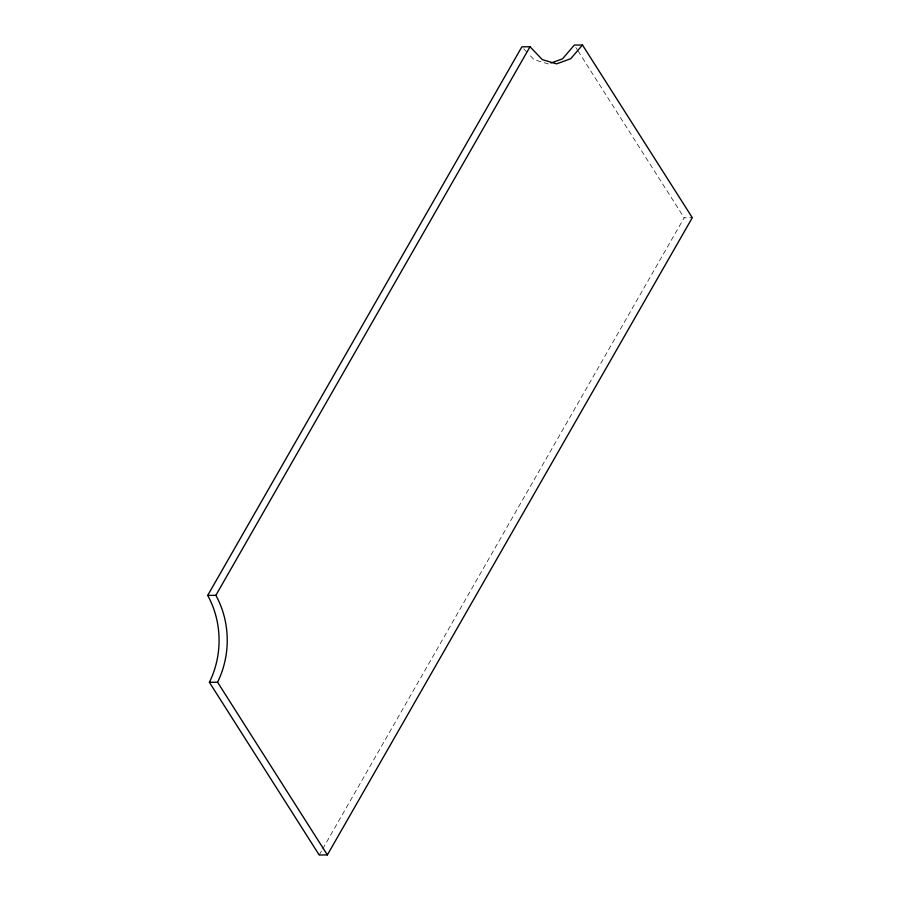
<?xml version="1.0" encoding="UTF-8"?>
<svg xmlns="http://www.w3.org/2000/svg" width="900" height="900" viewBox="0 0 900 900"><rect width="100%" height="100%" fill="white"/><g stroke="black" fill="none" stroke-linecap="round" stroke-linejoin="round"><path stroke-width="0.67" stroke-dasharray="4.5 3.38" d="M319.207 855L321.998 850.129M322.695 848.914L684.146 217.789L692.303 217.699M548.449 63.956L534.161 59.749L528.491 53.797M523.766 48.825L527.546 52.796M575.82 47.464L577.327 49.826M578.081 51.008L684.146 217.789"/><path stroke-width="1.35" d="M209.385 682.301C222.806 655.178 222.322 621.967 207.697 595.418L521.876 46.834L530.033 46.744L542.329 59.659L556.616 63.866L570.712 58.714L582.48 45L692.303 217.699L327.375 854.91L319.207 855L209.385 682.301L217.553 682.211L327.375 854.91M217.553 682.211C230.963 655.087 230.479 621.866 215.854 595.327L530.033 46.744M551.014 63.023L562.545 58.815L574.324 45.09L582.48 45M207.697 595.418L215.854 595.327"/></g></svg>
